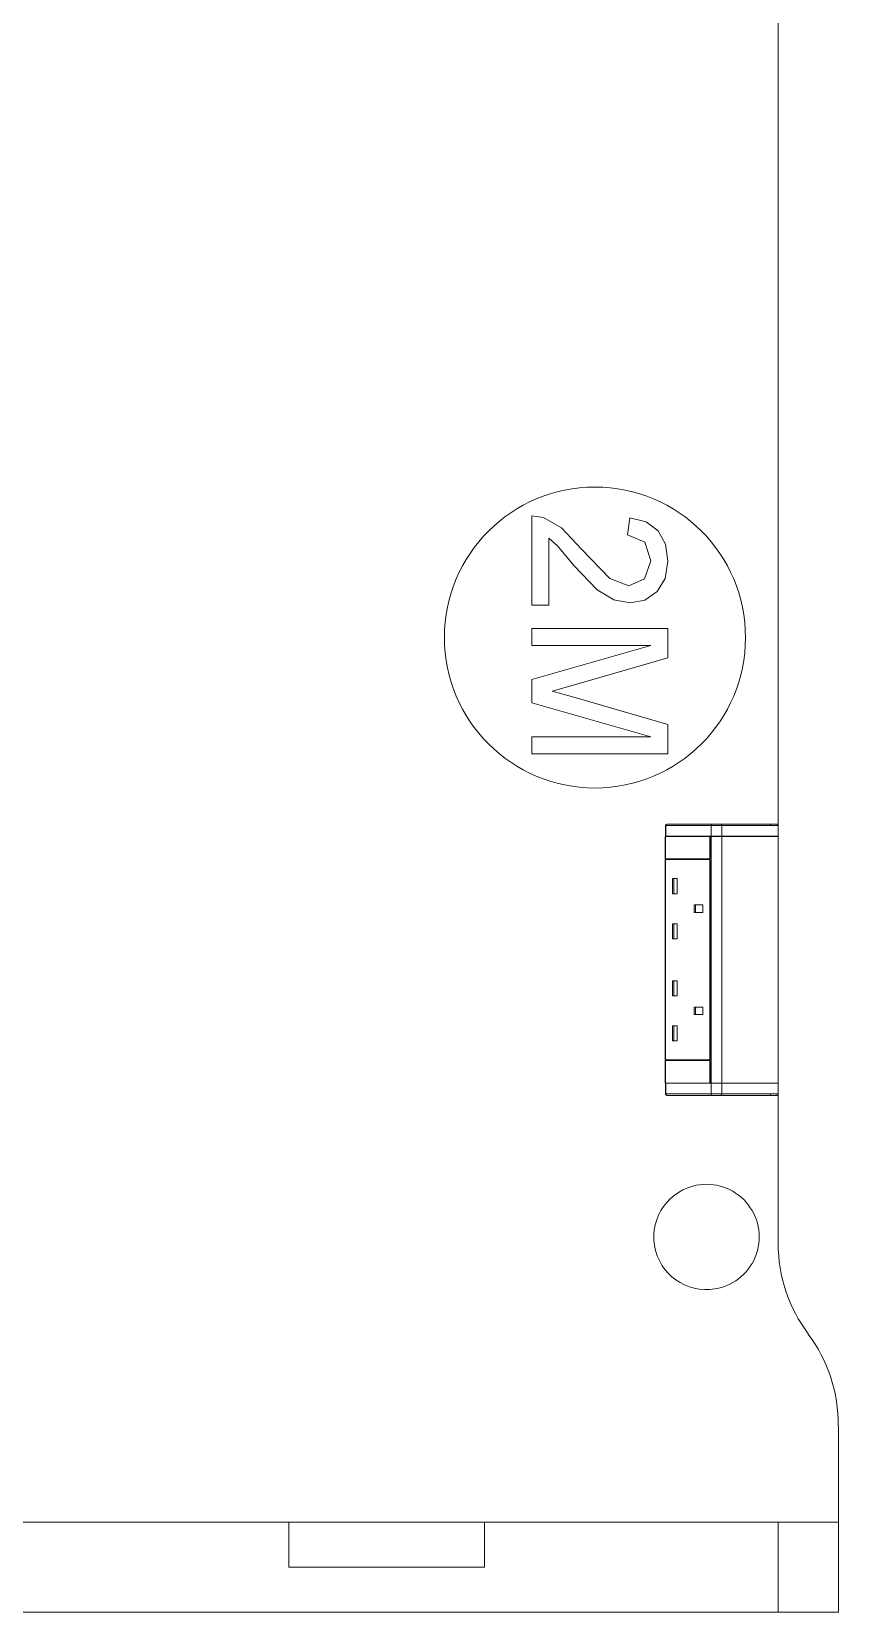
# Model space of a CAD drawing. Header units: millimetres. Extents: x 79795 to 317870, y -36033 to 97293.
# Drawn here: x 164313 to 164849, y 32618 to 33668 of the extents above; entities that cross this region are included whole.
import ezdxf

# ---------------------------------------------------------------- set-up
doc = ezdxf.new("R2010")
doc.units = ezdxf.units.MM
doc.header["$MEASUREMENT"] = 0
doc.layers.add('I-FURN', color=8, linetype='CONTINUOUS', lineweight=9)

msp = doc.modelspace()

# ---------------------------------------------------------------- linework, layer by layer
at = {"layer": 'I-FURN'}
for p, q in [((164809.2, 33140.4), (164809.2, 33972.7)), ((164809.2, 33972.7), (164809.2, 33140.4)), ((164653.4, 33345.1), (164645.6, 33346.3)), ((164645.6, 33346.3), (164645.6, 33287)), ((164665.4, 33338.2), (164653.4, 33345.1)), ((164678.5, 33324.1), (164665.4, 33338.2)), ((164710.6, 33344.9), (164709.2, 33333.6)), ((164721.5, 33342.2), (164710.6, 33344.9)), ((164729.5, 33336.2), (164721.5, 33342.2)), ((164656.9, 33287), (164656.9, 33331.4)), ((164656.9, 33331.4), (164662.6, 33326.3)), ((164709.2, 33333.6), (164720.6, 33328.8)), ((164720.6, 33328.8), (164724.7, 33316.3)), ((164734.4, 33327.4), (164729.5, 33336.2)), ((164736, 33316.1), (164734.4, 33327.4)), ((164662.6, 33326.3), (164673.5, 33313.3)), ((164697.3, 33304.6), (164678.5, 33324.1)), ((164724.7, 33316.3), (164720.5, 33304.3)), ((164673.5, 33313.3), (164689, 33297.1)), ((164734.2, 33304.6), (164736, 33316.1)), ((164689, 33297.1), (164700.1, 33290.4)), ((164710.1, 33299.7), (164697.3, 33304.6)), ((164720.5, 33304.3), (164710.1, 33299.7)), ((164720.7, 33290.3), (164728.8, 33295.9)), ((164728.8, 33295.9), (164734.2, 33304.6)), ((164645.6, 33287), (164656.9, 33287)), ((164700.1, 33290.4), (164710.8, 33288.4)), ((164710.8, 33288.4), (164720.7, 33290.3)), ((164645.6, 33271.4), (164645.6, 33260.1)), ((164736, 33271.4), (164645.6, 33271.4)), ((164736, 33252), (164736, 33271.4)), ((164645.6, 33260.1), (164724.7, 33260.1)), ((164724.7, 33260.1), (164645.6, 33237.4)), ((164672.3, 33233.5), (164736, 33252)), ((164645.6, 33237.4), (164645.6, 33222.1)), ((164659, 33229.8), (164672.3, 33233.5)), ((164645.6, 33222.1), (164724.7, 33199.4)), ((164673.4, 33225.7), (164659, 33229.8)), ((164736, 33207.5), (164673.4, 33225.7)), ((164736, 33188.1), (164736, 33207.5)), ((164724.7, 33199.4), (164645.6, 33199.4)), ((164645.6, 33199.4), (164645.6, 33188.1)), ((164645.6, 33188.1), (164736, 33188.1)), ((164734.3, 33133.4), (164734.3, 33140.4)), ((164734.5, 33140.4), (164734.3, 33140.4)), ((164734.3, 33133.4), (164734.3, 33140.4)), ((164734.3, 33133.4), (164734.3, 33140.4)), ((164764.8, 33140.4), (164734.5, 33140.4)), ((164734.5, 33140.4), (164734.5, 33133.4)), ((164734.7, 33141.1), (164734.7, 33141.1)), ((164735.3, 33141.4), (164765.6, 33141.4)), ((164735.3, 33141.4), (164765.6, 33141.4)), ((164771.7, 33140.4), (164764.8, 33140.4)), ((164764.8, 33140.4), (164764.8, 33133.4)), ((164804.2, 33141.4), (164765.6, 33141.4)), ((164765.6, 33141.4), (164771.1, 33141.4)), ((164771.1, 33141.4), (164808.2, 33141.4)), ((164809.2, 33140.4), (164771.7, 33140.4)), ((164771.7, 33140.4), (164771.7, 33133.4)), ((164804.2, 33140.4), (164804.2, 33141.4)), ((164808.2, 33141.4), (164804.2, 33141.4)), ((164808.2, 33141.4), (164808.2, 33141.4)), ((164809.2, 33140.4), (164809.2, 33133.4)), ((164809.2, 33140.4), (164809.2, 33133.4)), ((164734.1, 33133.3), (164734.1, 33118.3)), ((164763.9, 33133.3), (164734.1, 33133.3)), ((164734.5, 33133.4), (164734.3, 33133.4)), ((164734.3, 32969.3), (164734.3, 33133.2)), ((164764.8, 33133.4), (164734.5, 33133.4)), ((164763.9, 33118.3), (164763.9, 33133.3)), ((164763.9, 33133.3), (164766.4, 33133.3)), ((164764.1, 33133.2), (164764.1, 33118.3)), ((164764.8, 33133.2), (164764.1, 33133.2)), ((164771.7, 33133.4), (164764.8, 33133.4)), ((164764.8, 33133.2), (164771.7, 33133.2)), ((164764.8, 32969.3), (164764.8, 33133.2)), ((164809.2, 33133.4), (164771.7, 33133.4)), ((164771.7, 33133.2), (164809.2, 33133.2)), ((164771.7, 32969.3), (164771.7, 33133.2)), ((164809.2, 33133.2), (164809.2, 32969.3)), ((164809.2, 32969.3), (164809.2, 33133.2)), ((164734.1, 33118.3), (164763.9, 33118.3)), ((164734.1, 33117.8), (164734.1, 32984.8)), ((164734.1, 33117.8), (164763.9, 33117.8)), ((164734.5, 33118.3), (164734.5, 33117.8)), ((164763.9, 32984.8), (164763.9, 33117.8)), ((164764.1, 33117.8), (164764.1, 32984.8)), ((164739.1, 33105.2), (164742, 33105.2)), ((164739.1, 33095.2), (164739.1, 33105.2)), ((164739.9, 33095.2), (164739.9, 33105.2)), ((164742, 33095.2), (164742, 33105.2)), ((164739.1, 33095.2), (164742, 33095.2)), ((164753.5, 33087.7), (164759.2, 33087.7)), ((164753.5, 33082.7), (164753.5, 33087.7)), ((164754.2, 33082.7), (164754.2, 33087.7)), ((164759.2, 33082.7), (164759.2, 33087.7)), ((164739.1, 33075.2), (164742, 33075.2)), ((164739.1, 33065.2), (164739.1, 33075.2)), ((164739.9, 33065.2), (164739.9, 33075.2)), ((164742, 33065.2), (164742, 33075.2)), ((164753.5, 33082.7), (164759.2, 33082.7)), ((164739.1, 33065.2), (164742, 33065.2)), ((164739.1, 33037.4), (164742, 33037.4)), ((164739.1, 33027.4), (164739.1, 33037.4)), ((164739.9, 33027.4), (164739.9, 33037.4)), ((164742, 33027.4), (164742, 33037.4)), ((164739.1, 33027.4), (164742, 33027.4)), ((164753.5, 33019.9), (164759.2, 33019.9)), ((164753.5, 33014.9), (164753.5, 33019.9)), ((164759.2, 33014.9), (164753.5, 33014.9)), ((164754.2, 33014.9), (164754.2, 33019.9)), ((164759.2, 33019.9), (164759.2, 33014.9)), ((164739.1, 33007.4), (164742, 33007.4)), ((164739.1, 32997.4), (164739.1, 33007.4)), ((164739.9, 32997.4), (164739.9, 33007.4)), ((164742, 32997.4), (164742, 33007.4)), ((164739.1, 32997.4), (164742, 32997.4)), ((164734.1, 32984.8), (164763.9, 32984.8)), ((164763.9, 32984.3), (164734.1, 32984.3)), ((164734.1, 32984.3), (164734.1, 32969.3)), ((164734.5, 32984.8), (164734.5, 32984.3)), ((164763.9, 32969.3), (164763.9, 32984.3)), ((164764.1, 32984.3), (164764.1, 32969.3)), ((164734.1, 32969.3), (164763.9, 32969.3)), ((164734.3, 32962.2), (164734.3, 32969.2)), ((164734.3, 32962.2), (164734.3, 32969.2)), ((164734.3, 32969.2), (164734.3, 32962.2)), ((164734.3, 32969.2), (164734.5, 32969.2)), ((164734.3, 32962.2), (164734.5, 32962.2)), ((164734.5, 32962.2), (164734.5, 32969.2)), ((164734.5, 32969.2), (164764.8, 32969.2)), ((164734.5, 32962.2), (164764.8, 32962.2)), ((164734.7, 32961.5), (164734.7, 32961.5)), ((164765.6, 32961.2), (164735.3, 32961.2)), ((164765.6, 32961.2), (164735.3, 32961.2)), ((164764.1, 32969.3), (164764.8, 32969.3)), ((164771.7, 32969.3), (164764.8, 32969.3)), ((164764.8, 32962.2), (164764.8, 32969.2)), ((164764.8, 32969.2), (164771.7, 32969.2)), ((164764.8, 32962.2), (164771.7, 32962.2)), ((164765.6, 32961.2), (164804.2, 32961.2)), ((164771.1, 32961.2), (164765.6, 32961.2)), ((164808.2, 32961.2), (164771.1, 32961.2)), ((164809.2, 32969.3), (164771.7, 32969.3)), ((164771.7, 32962.2), (164771.7, 32969.2)), ((164771.7, 32969.2), (164809.2, 32969.2)), ((164771.7, 32962.2), (164809.2, 32962.2)), ((164804.2, 32961.2), (164804.2, 32962.2)), ((164804.2, 32961.2), (164808.2, 32961.2)), ((164809.2, 32969.2), (164809.2, 32962.2)), ((164809.2, 32962.2), (164809.2, 32969.2)), ((164809.2, 32862.7), (164809.2, 32962.2)), ((164809.2, 32962.2), (164809.2, 32862.7)), ((164849.2, 32617.7), (164849.2, 32741.6)), ((164849.2, 32741.6), (164849.2, 32617.7)), ((164049.2, 32677.7), (164484.2, 32677.7)), ((164809.2, 32677.7), (164089.2, 32677.7)), ((164484.2, 32677.7), (164614.2, 32677.7)), ((164484.2, 32677.7), (164484.2, 32647.7)), ((164484.2, 32647.7), (164484.2, 32677.7)), ((164614.2, 32677.7), (164849.2, 32677.7)), ((164614.2, 32677.7), (164614.2, 32647.7)), ((164614.2, 32677.7), (164614.2, 32647.7)), ((164849.2, 32677.7), (164809.2, 32677.7)), ((164809.2, 32677.7), (164809.2, 32617.7)), ((164809.2, 32677.7), (164809.2, 32617.7)), ((164849.2, 32677.7), (164849.2, 32617.7)), ((164849.2, 32677.7), (164849.2, 32617.7)), ((164614.2, 32647.7), (164484.2, 32647.7)), ((164484.2, 32647.7), (164614.2, 32647.7)), ((164849.2, 32617.7), (164049.2, 32617.7)), ((164049.2, 32617.7), (164849.2, 32617.7)), ((164849.2, 32617.7), (164049.2, 32617.7)), ((164089.2, 32617.7), (164809.2, 32617.7)), ((164809.2, 32617.7), (164849.2, 32617.7))]:
    msp.add_line(p, q, dxfattribs=at)
at = {"layer": 'I-FURN', "flags": 128}
for points in [[(164734.5, 33140.9), (164734.4, 33140.8), (164734.4, 33140.8), (164734.4, 33140.8), (164734.4, 33140.7), (164734.4, 33140.7), (164734.4, 33140.6), (164734.4, 33140.6), (164734.3, 33140.6), (164734.3, 33140.5), (164734.3, 33140.5), (164734.3, 33140.5), (164734.3, 33140.4), (164734.3, 33140.4), (164734.3, 33140.4)], [(164765.6, 33141.4), (164765.7, 33141.4), (164765.8, 33141.4), (164765.9, 33141.4), (164766, 33141.4), (164766.1, 33141.4), (164766.2, 33141.4), (164766.4, 33141.4), (164766.5, 33141.4), (164766.6, 33141.4), (164766.8, 33141.4), (164766.9, 33141.4), (164767, 33141.4), (164767.2, 33141.4), (164767.3, 33141.4), (164767.5, 33141.4), (164767.6, 33141.4), (164767.8, 33141.4), (164767.9, 33141.4), (164768.1, 33141.4), (164768.2, 33141.4), (164768.4, 33141.4), (164768.6, 33141.4), (164768.7, 33141.4), (164768.9, 33141.4), (164769, 33141.4), (164769.2, 33141.4), (164769.4, 33141.4), (164769.5, 33141.4), (164769.7, 33141.4), (164769.8, 33141.4), (164770, 33141.4), (164770.1, 33141.4), (164770.3, 33141.4), (164770.4, 33141.4), (164770.6, 33141.4), (164770.7, 33141.4), (164770.9, 33141.4), (164771, 33141.4), (164771.1, 33141.4)], [(164771.1, 33141.4), (164773.9, 33141.4), (164776.6, 33141.4), (164779.2, 33141.4), (164781.8, 33141.4), (164784.2, 33141.4), (164786.5, 33141.4), (164788.7, 33141.4), (164790.9, 33141.4), (164792.9, 33141.4), (164794.8, 33141.4), (164796.6, 33141.4), (164798.2, 33141.4), (164799.8, 33141.4), (164801.2, 33141.4), (164802.5, 33141.4), (164803.7, 33141.4), (164804.7, 33141.4), (164805.7, 33141.4), (164806.4, 33141.4), (164807.1, 33141.4), (164807.6, 33141.4), (164808, 33141.4), (164808.2, 33141.4)], [(164808.2, 33141.4), (164808.2, 33141.4), (164808.2, 33141.4), (164808.1, 33141.4), (164808.1, 33141.4), (164808.1, 33141.4), (164808.1, 33141.4), (164808, 33141.4), (164808, 33141.4), (164807.9, 33141.4), (164807.9, 33141.4), (164807.8, 33141.4), (164807.7, 33141.4), (164807.6, 33141.4), (164807.6, 33141.4), (164807.5, 33141.4), (164807.4, 33141.4), (164807.3, 33141.4), (164807.2, 33141.4), (164807.1, 33141.4), (164807, 33141.4), (164806.8, 33141.4), (164806.7, 33141.4), (164806.6, 33141.4), (164806.5, 33141.4), (164806.3, 33141.4), (164806.2, 33141.4), (164806.1, 33141.4), (164805.9, 33141.4), (164805.8, 33141.4), (164805.6, 33141.4), (164805.5, 33141.4), (164805.3, 33141.4), (164805.2, 33141.4), (164805, 33141.4), (164804.8, 33141.4), (164804.7, 33141.4), (164804.5, 33141.4), (164804.4, 33141.4), (164804.2, 33141.4), (164804.2, 33141.4)], [(164809.2, 33140.4), (164809.2, 33140.4), (164809.2, 33140.4), (164809.2, 33140.5), (164809.2, 33140.5), (164809.2, 33140.6), (164809.1, 33140.6), (164809.1, 33140.6), (164809.1, 33140.7), (164809.1, 33140.7), (164809.1, 33140.7), (164809.1, 33140.8), (164809.1, 33140.8), (164809, 33140.9), (164809, 33140.9), (164809, 33140.9), (164809, 33141), (164808.9, 33141), (164808.9, 33141), (164808.9, 33141), (164808.9, 33141.1), (164808.8, 33141.1), (164808.8, 33141.1), (164808.8, 33141.2), (164808.7, 33141.2), (164808.7, 33141.2), (164808.7, 33141.2), (164808.6, 33141.2), (164808.6, 33141.3), (164808.6, 33141.3), (164808.5, 33141.3), (164808.5, 33141.3), (164808.5, 33141.3), (164808.4, 33141.3), (164808.4, 33141.3), (164808.3, 33141.3), (164808.3, 33141.4), (164808.3, 33141.4), (164808.2, 33141.4), (164808.2, 33141.4), (164808.2, 33141.4)], [(164734.3, 32962.2), (164734.3, 32962.2), (164734.3, 32962.2), (164734.3, 32962.1), (164734.3, 32962.1), (164734.3, 32962), (164734.4, 32962), (164734.4, 32962), (164734.4, 32961.9), (164734.4, 32961.9), (164734.4, 32961.8), (164734.4, 32961.8), (164734.4, 32961.8), (164734.5, 32961.7)], [(164771.1, 32961.2), (164771, 32961.2), (164770.9, 32961.2), (164770.7, 32961.2), (164770.6, 32961.2), (164770.4, 32961.2), (164770.3, 32961.2), (164770.1, 32961.2), (164770, 32961.2), (164769.8, 32961.2), (164769.7, 32961.2), (164769.5, 32961.2), (164769.4, 32961.2), (164769.2, 32961.2), (164769, 32961.2), (164768.9, 32961.2), (164768.7, 32961.2), (164768.6, 32961.2), (164768.4, 32961.2), (164768.2, 32961.2), (164768.1, 32961.2), (164767.9, 32961.2), (164767.8, 32961.2), (164767.6, 32961.2), (164767.5, 32961.2), (164767.3, 32961.2), (164767.2, 32961.2), (164767, 32961.2), (164766.9, 32961.2), (164766.8, 32961.2), (164766.6, 32961.2), (164766.5, 32961.2), (164766.4, 32961.2), (164766.2, 32961.2), (164766.1, 32961.2), (164766, 32961.2), (164765.9, 32961.2), (164765.8, 32961.2), (164765.7, 32961.2), (164765.6, 32961.2)], [(164808.2, 32961.2), (164807.9, 32961.2), (164807.5, 32961.2), (164806.9, 32961.2), (164806.2, 32961.2), (164805.4, 32961.2), (164804.5, 32961.2), (164803.4, 32961.2), (164802.2, 32961.2), (164800.8, 32961.2), (164799.4, 32961.2), (164797.8, 32961.2), (164796.1, 32961.2), (164794.3, 32961.2), (164792.4, 32961.2), (164790.3, 32961.2), (164788.2, 32961.2), (164785.9, 32961.2), (164783.5, 32961.2), (164781.1, 32961.2), (164778.5, 32961.2), (164775.9, 32961.2), (164773.2, 32961.2), (164771.1, 32961.2)], [(164804.2, 32961.2), (164804.3, 32961.2), (164804.5, 32961.2), (164804.6, 32961.2), (164804.8, 32961.2), (164805, 32961.2), (164805.1, 32961.2), (164805.3, 32961.2), (164805.4, 32961.2), (164805.6, 32961.2), (164805.7, 32961.2), (164805.9, 32961.2), (164806, 32961.2), (164806.2, 32961.2), (164806.3, 32961.2), (164806.4, 32961.2), (164806.6, 32961.2), (164806.7, 32961.2), (164806.8, 32961.2), (164806.9, 32961.2), (164807, 32961.2), (164807.1, 32961.2), (164807.3, 32961.2), (164807.4, 32961.2), (164807.4, 32961.2), (164807.5, 32961.2), (164807.6, 32961.2), (164807.7, 32961.2), (164807.8, 32961.2), (164807.8, 32961.2), (164807.9, 32961.2), (164808, 32961.2), (164808, 32961.2), (164808, 32961.2), (164808.1, 32961.2), (164808.1, 32961.2), (164808.1, 32961.2), (164808.2, 32961.2), (164808.2, 32961.2), (164808.2, 32961.2)], [(164808.2, 32961.2), (164808.2, 32961.2), (164808.2, 32961.2), (164808.3, 32961.2), (164808.3, 32961.3), (164808.4, 32961.3), (164808.4, 32961.3), (164808.4, 32961.3), (164808.5, 32961.3), (164808.5, 32961.3), (164808.6, 32961.3), (164808.6, 32961.3), (164808.6, 32961.4), (164808.7, 32961.4), (164808.7, 32961.4), (164808.7, 32961.4), (164808.8, 32961.4), (164808.8, 32961.5), (164808.8, 32961.5), (164808.9, 32961.5), (164808.9, 32961.5), (164808.9, 32961.6), (164808.9, 32961.6), (164809, 32961.6), (164809, 32961.7), (164809, 32961.7), (164809, 32961.7), (164809.1, 32961.8), (164809.1, 32961.8), (164809.1, 32961.8), (164809.1, 32961.9), (164809.1, 32961.9), (164809.1, 32962), (164809.1, 32962), (164809.1, 32962), (164809.2, 32962.1), (164809.2, 32962.1), (164809.2, 32962.1), (164809.2, 32962.2), (164809.2, 32962.2), (164809.2, 32962.2)], [(164808.2, 32961.2), (164808.2, 32961.2), (164808.2, 32961.2)]]:
    msp.add_lwpolyline(points, dxfattribs=at)
at = {"layer": 'I-FURN'}
for centre, radius, start, end in [((164687.5, 33265.4), 100, 90, 270), ((164687.5, 33265.4), 100, 270, 90), ((164761.6, 32867.1), 35, 105, 285), ((164761.6, 32867.1), 35, 345.2996, 105), ((164761.6, 32867.1), 35, 285, 345), ((164909.2, 32862.7), 100, 180, 216.8699), ((164909.2, 32862.7), 100, 180, 216.8699), ((164749.1, 32742.6), 100, 359.3744, 36.8699), ((164749.1, 32742.6), 100, 359.3744, 36.8699)]:
    msp.add_arc(centre, radius, start, end, dxfattribs=at)
at = {"layer": 'I-FURN', "extrusion": (0, 0, -1)}
for centre, major_axis, ratio, start_param, end_param in [((164735.3, 33140.4), (0, 1), 0.819152, 4.712389, 6.283185), ((164765.6, 33140.4), (0, 1), 0.819152, 4.712389, 6.283185), ((164771.1, 33140.4), (0, 1), 0.56467, 0, 1.570796), ((164808.2, 33140.4), (0, 1), 0.998113, 0, 1.570796), ((164735.3, 32962.2), (0, -1), 0.819152, 0, 1.570796), ((164765.6, 32962.2), (0, 1), 0.819152, 3.141593, 4.712389), ((164771.1, 32962.2), (0, 1), 0.56467, 1.570796, 3.141593), ((164808.2, 32962.2), (0, 1), 0.998113, 1.570796, 3.141593)]:
    msp.add_ellipse(centre, major_axis=major_axis, ratio=ratio, start_param=start_param, end_param=end_param, dxfattribs=at)

doc.saveas('drawing.dxf')
